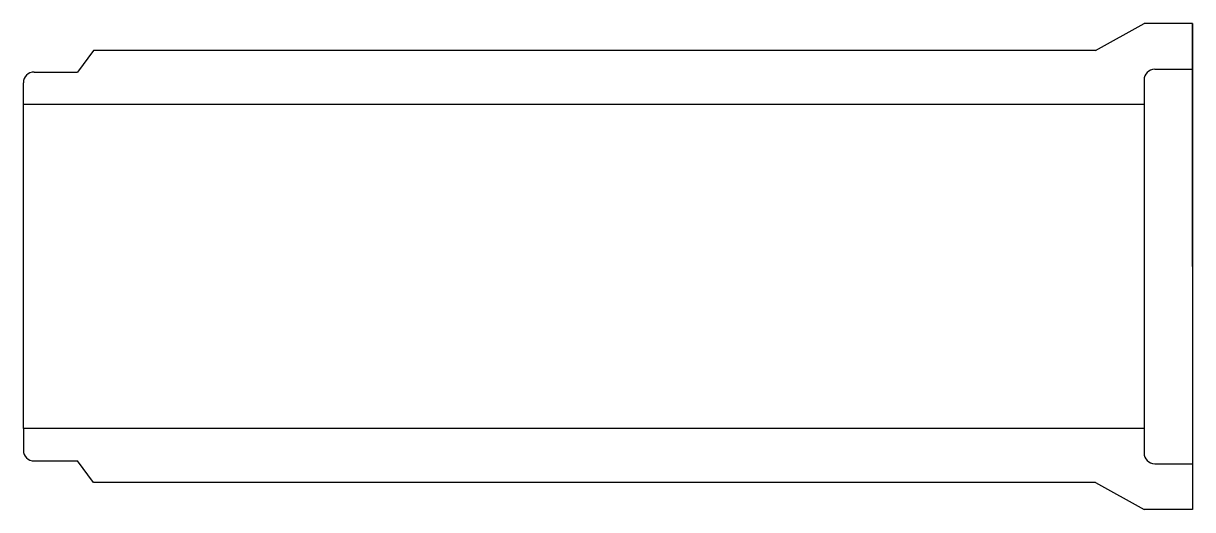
# Model space of a CAD drawing. Header units: metres. Extents: x 0 to 2.17, y -0.15 to 0.75.
import ezdxf

# ---------------------------------------------------------------- set-up
doc = ezdxf.new("R2010")
doc.units = ezdxf.units.M

msp = doc.modelspace()

# ---------------------------------------------------------------- linework, layer by layer
at = {"color": 0, "linetype": 'ByBlock', "lineweight": -2}
for p, q in [((1.9857, 0.7), (2.0757, 0.75)), ((2.1657, 0.75), (2.0757, 0.75)), ((2.1657, 0.3), (2.1657, 0.75)), ((2.1657, 0.75), (2.1657, -0.15)), ((0.13, 0.7), (0.1, 0.66)), ((1.9857, 0.7), (0.13, 0.7)), ((0.02, 0.66), (0.1, 0.66)), ((2.0957, 0.665), (2.1657, 0.665)), ((2.1657, 0.665), (2.1657, -0.065)), ((0, 0.6), (0, 0.64)), ((2.0757, 0.645), (2.0757, -0.045)), ((0, 0), (0, 0.6)), ((2.0757, 0.6), (0, 0.6)), ((2.0757, 0), (0, 0)), ((0, 0), (0, -0.04)), ((0.02, -0.06), (0.1, -0.06)), ((0.13, -0.1), (0.1, -0.06)), ((2.0957, -0.065), (2.1657, -0.065)), ((1.9857, -0.1), (0.13, -0.1)), ((1.9857, -0.1), (2.0757, -0.15)), ((2.1657, -0.15), (2.0757, -0.15))]:
    msp.add_line(p, q, dxfattribs=at)
for centre, start, end in [((0.02, 0.64), 90, 180), ((2.0957, 0.645), 90, 180), ((0.02, -0.04), 180, 270), ((2.0957, -0.045), 180, 270)]:
    msp.add_arc(centre, 0.02, start, end, dxfattribs=at)

doc.saveas('drawing.dxf')
